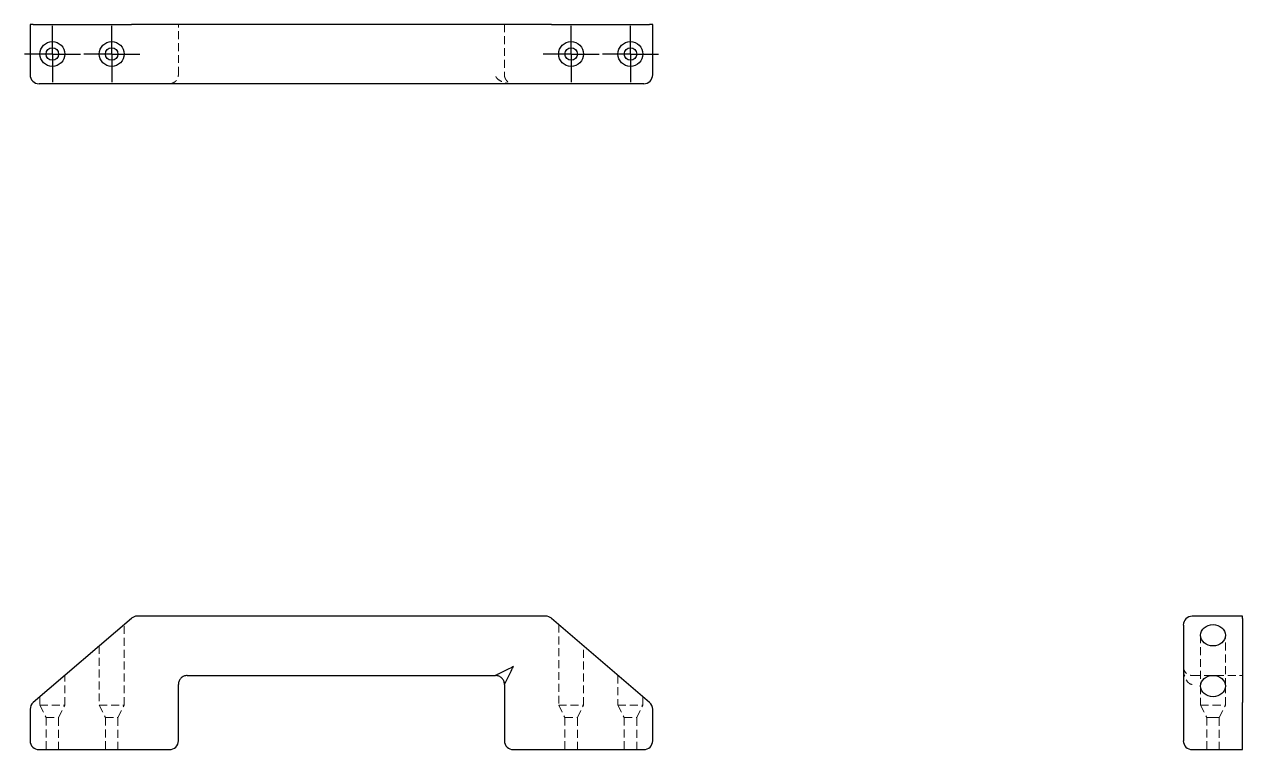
# Model space of a CAD drawing. Header units: millimetres. Extents: x 32 to 228, y 46 to 163.
import ezdxf

# ---------------------------------------------------------------- set-up
doc = ezdxf.new("R2010")
doc.units = ezdxf.units.MM
doc.linetypes.add('HIDDEN', pattern=[1.905, 1.27, -0.635])
doc.layers.add('10', color=7, linetype='Continuous')

# ---------------------------------------------------------------- blocks, each defined once
blk = doc.blocks.new('SW_CENTERMARKSYMBOL_0')
at = {"layer": '10', "color": 0}
for p, q in [((0, 2.5), (0, 4.5)), ((0, 0), (0, 2.5)), ((-2.5, 0), (-4.5, 0)), ((0, 0), (-2.5, 0)), ((0, 0), (0, -2.5)), ((0, 0), (2.5, 0)), ((2.5, 0), (4.5, 0)), ((0, -2.5), (0, -4.5))]:
    blk.add_line(p, q, dxfattribs=at)
blk = doc.blocks.new('SW_CENTERMARKSYMBOL_1')
at = {"layer": '10', "color": 0}
for p, q in [((0, 2.5), (0, 4.5)), ((0, 0), (0, 2.5)), ((-2.5, 0), (-4.5, 0)), ((0, 0), (-2.5, 0)), ((0, 0), (0, -2.5)), ((0, 0), (2.5, 0)), ((2.5, 0), (4.5, 0)), ((0, -2.5), (0, -4.5))]:
    blk.add_line(p, q, dxfattribs=at)
blk = doc.blocks.new('SW_CENTERMARKSYMBOL_2')
at = {"layer": '10', "color": 0}
for p, q in [((0, 2.5), (0, 4.5)), ((0, 0), (0, 2.5)), ((-2.5, 0), (-4.5, 0)), ((0, 0), (-2.5, 0)), ((0, 0), (0, -2.5)), ((0, 0), (2.5, 0)), ((2.5, 0), (4.5, 0)), ((0, -2.5), (0, -4.5))]:
    blk.add_line(p, q, dxfattribs=at)
blk = doc.blocks.new('SW_CENTERMARKSYMBOL_3')
at = {"layer": '10', "color": 0}
for p, q in [((0, 2.5), (0, 4.5)), ((0, 0), (0, 2.5)), ((-2.5, 0), (-4.5, 0)), ((0, 0), (-2.5, 0)), ((0, 0), (0, -2.5)), ((0, 0), (2.5, 0)), ((2.5, 0), (4.5, 0)), ((0, -2.5), (0, -4.5))]:
    blk.add_line(p, q, dxfattribs=at)

msp = doc.modelspace()

# ---------------------------------------------------------------- linework, layer by layer
at = {"color": 7, "linetype": 'Continuous', "lineweight": 25}
for p, q in [((33, 162.77), (33, 154.67)), ((33.5, 162.77), (33, 162.77)), ((33.5, 162.77), (49.27, 162.77)), ((50.2, 162.77), (49.27, 162.77)), ((115.8, 162.77), (50.2, 162.77)), ((116.73, 162.77), (115.8, 162.77)), ((116.73, 162.77), (132.5, 162.77)), ((133, 162.77), (132.5, 162.77)), ((133, 154.67), (133, 162.77)), ((34.43, 153.25), (50.2, 153.25)), ((50.2, 153.25), (115.8, 153.25)), ((115.8, 153.25), (131.57, 153.25)), ((49.27, 67.37), (33.5, 53.86)), ((115.8, 67.71), (50.2, 67.71)), ((132.5, 53.86), (116.73, 67.37)), ((227.77, 67.71), (219.67, 67.71)), ((227.77, 67.37), (227.77, 67.71)), ((227.77, 67.37), (227.77, 53.86)), ((218.25, 66.29), (218.25, 52.77)), ((56.81, 47.71), (56.81, 56.76)), ((58.24, 58.19), (107.76, 58.19)), ((109.19, 56.76), (109.19, 47.71)), ((227.77, 52.77), (227.77, 53.86)), ((33, 52.77), (33, 47.71)), ((133, 47.71), (133, 52.77)), ((218.25, 52.77), (218.25, 47.71)), ((227.77, 47.71), (227.77, 52.77)), ((227.77, 46.29), (227.77, 47.71)), ((34.43, 46.29), (55.38, 46.29)), ((110.62, 46.29), (131.57, 46.29)), ((219.67, 46.29), (227.77, 46.29))]:
    msp.add_line(p, q, dxfattribs=at)
at = {"color": 7, "linetype": 'HIDDEN', "lineweight": 18}
for p, q in [((56.81, 154.67), (56.81, 162.77)), ((109.19, 162.77), (109.19, 154.67)), ((48.1, 53.43), (48.1, 66.37)), ((117.9, 66.37), (117.9, 53.43)), ((221.01, 64.65), (221.01, 56.49)), ((225.01, 56.49), (225.01, 64.65)), ((44.1, 62.94), (44.1, 53.43)), ((121.9, 53.43), (121.9, 62.94)), ((38.57, 53.43), (38.57, 58.2)), ((127.43, 58.2), (127.43, 53.43)), ((219.67, 58.19), (227.77, 58.19)), ((221.01, 56.49), (221.01, 53.43)), ((225.01, 53.43), (225.01, 56.49)), ((34.57, 54.78), (34.57, 53.43)), ((34.57, 53.43), (38.57, 53.43)), ((34.57, 53.43), (35.57, 51.43)), ((37.57, 51.43), (38.57, 53.43)), ((44.1, 53.43), (48.1, 53.43)), ((44.1, 53.43), (45.1, 51.43)), ((47.1, 51.43), (48.1, 53.43)), ((117.9, 53.43), (121.9, 53.43)), ((117.9, 53.43), (118.9, 51.43)), ((120.9, 51.43), (121.9, 53.43)), ((127.43, 53.43), (131.43, 53.43)), ((127.43, 53.43), (128.43, 51.43)), ((130.43, 51.43), (131.43, 53.43)), ((131.43, 53.43), (131.43, 54.78)), ((221.01, 53.43), (223.01, 53.43)), ((221.01, 53.43), (222.01, 51.43)), ((223.01, 53.43), (225.01, 53.43)), ((224.01, 51.43), (225.01, 53.43)), ((35.57, 51.43), (37.57, 51.43)), ((35.57, 51.43), (35.57, 46.29)), ((37.57, 46.29), (37.57, 51.43)), ((45.1, 51.43), (47.1, 51.43)), ((45.1, 51.43), (45.1, 46.29)), ((47.1, 46.29), (47.1, 51.43)), ((118.9, 51.43), (120.9, 51.43)), ((118.9, 51.43), (118.9, 46.29)), ((120.9, 46.29), (120.9, 51.43)), ((128.43, 51.43), (130.43, 51.43)), ((128.43, 51.43), (128.43, 46.29)), ((130.43, 46.29), (130.43, 51.43)), ((222.01, 51.43), (223.01, 51.43)), ((222.01, 51.43), (222.01, 46.29)), ((223.01, 51.43), (224.01, 51.43)), ((224.01, 46.29), (224.01, 51.43))]:
    msp.add_line(p, q, dxfattribs=at)
at = {"color": 7, "linetype": 'HIDDEN', "lineweight": 18, "flags": 128}
msp.add_lwpolyline([(218.55, 58.73), (218.51, 58.79), (218.49, 58.81), (218.49, 58.82), (218.49, 58.82), (218.49, 58.82), (218.49, 58.82), (218.49, 58.82), (218.49, 58.82), (218.49, 58.82), (218.49, 58.82), (218.49, 58.82), (218.49, 58.82), (218.49, 58.82), (218.51, 58.79), (218.55, 58.73)], dxfattribs=at)
at = {"color": 7, "linetype": 'Continuous', "lineweight": 25}
for centre, radius in [((36.57, 158.01), 2), ((36.57, 158.01), 1), ((46.1, 158.01), 2), ((46.1, 158.01), 1), ((119.9, 158.01), 2), ((119.9, 158.01), 1), ((129.43, 158.01), 2), ((129.43, 158.01), 1)]:
    msp.add_circle(centre, radius, dxfattribs=at)
for centre, start, end in [((34.43, 154.67), 180, 270), ((131.57, 154.67), 270, 0), ((50.2, 66.29), 90, 130.6013), ((115.8, 66.29), 49.3987, 90), ((219.67, 66.29), 90, 180), ((34.43, 52.77), 130.6013, 180), ((131.57, 52.77), 0, 49.3987), ((34.43, 47.71), 180, 270), ((55.38, 47.71), 270, 0), ((110.62, 47.71), 180, 270), ((131.57, 47.71), 270, 0), ((219.67, 47.71), 180, 270)]:
    msp.add_arc(centre, 1.43, start, end, dxfattribs=at)
for centre in [(223.01, 64.65), (223.01, 56.49)]:
    msp.add_ellipse(centre, major_axis=(2, 0), ratio=0.857143, dxfattribs=at)
at = {"color": 7, "linetype": 'HIDDEN', "lineweight": 18}
for points, knots in [([(55.38, 153.25), (55.59, 153.25), (56.02, 153.34), (56.54, 153.75), (56.77, 154.25), (56.81, 154.57), (56.81, 154.67)], [0, 0, 0, 0, 0.448799, 0.897598, 1.346397, 1.570796, 1.570796, 1.570796, 1.570796]), ([(110.62, 153.25), (109.98, 153.25), (108.91, 153.43), (108.09, 153.95), (107.81, 154.35), (107.76, 154.57), (107.76, 154.67)], [-1.570796, -1.570796, -1.570796, -1.570796, -0.897598, -0.448799, -0.224399, 0, 0, 0, 0]), ([(109.19, 154.67), (109.19, 154.57), (109.21, 154.35), (109.36, 153.95), (109.77, 153.43), (110.3, 153.25), (110.62, 153.25)], [-1.570796, -1.570796, -1.570796, -1.570796, -1.346397, -1.121997, -0.673198, 0, 0, 0, 0]), ([(219.67, 56.76), (219.57, 56.76), (219.35, 56.81), (218.95, 57.09), (218.43, 57.91), (218.25, 58.98), (218.25, 59.62)], [-1.570796, -1.570796, -1.570796, -1.570796, -1.346397, -1.121997, -0.673198, 0, 0, 0, 0]), ([(218.25, 59.62), (218.25, 59.3), (218.43, 58.77), (218.95, 58.36), (219.35, 58.21), (219.57, 58.19), (219.67, 58.19)], [-1.570796, -1.570796, -1.570796, -1.570796, -0.897598, -0.448799, -0.224399, 0, 0, 0, 0])]:
    msp.add_open_spline(points, degree=3, knots=knots, dxfattribs=at)
at = {"color": 7, "linetype": 'Continuous', "lineweight": 25}
for points, knots in [([(110.62, 59.62), (109.98, 59.3), (108.91, 58.77), (108.09, 58.36), (107.81, 58.21), (107.76, 58.19), (107.76, 58.19)], [-1.570796, -1.570796, -1.570796, -1.570796, -0.897598, -0.448799, -0.224399, 0, 0, 0, 0]), ([(109.19, 56.76), (109.19, 56.76), (109.21, 56.81), (109.36, 57.09), (109.77, 57.91), (110.3, 58.98), (110.62, 59.62)], [-1.570796, -1.570796, -1.570796, -1.570796, -1.346397, -1.121997, -0.673198, 0, 0, 0, 0]), ([(58.24, 58.19), (58.05, 58.19), (57.86, 58.15), (57.52, 58.01), (57.36, 57.9), (57.1, 57.64), (56.99, 57.48), (56.85, 57.14), (56.81, 56.95), (56.81, 56.76)], [0, 0, 0, 0, 0.25, 0.25, 0.5, 0.5, 0.75, 0.75, 1, 1, 1, 1]), ([(109.19, 56.76), (109.19, 56.95), (109.15, 57.14), (109.01, 57.48), (108.9, 57.64), (108.64, 57.9), (108.48, 58.01), (108.14, 58.15), (107.95, 58.19), (107.76, 58.19)], [0, 0, 0, 0, 0.25, 0.25, 0.5, 0.5, 0.75, 0.75, 1, 1, 1, 1])]:
    msp.add_open_spline(points, degree=3, knots=knots, dxfattribs=at)

# ---------------------------------------------------------------- block references
at = {"layer": '10'}
for name, p in [('SW_CENTERMARKSYMBOL_3', (36.57, 158.01)), ('SW_CENTERMARKSYMBOL_2', (46.1, 158.01)), ('SW_CENTERMARKSYMBOL_1', (119.9, 158.01)), ('SW_CENTERMARKSYMBOL_0', (129.43, 158.01))]:
    msp.add_blockref(name, p, dxfattribs=at)

doc.saveas('drawing.dxf')
